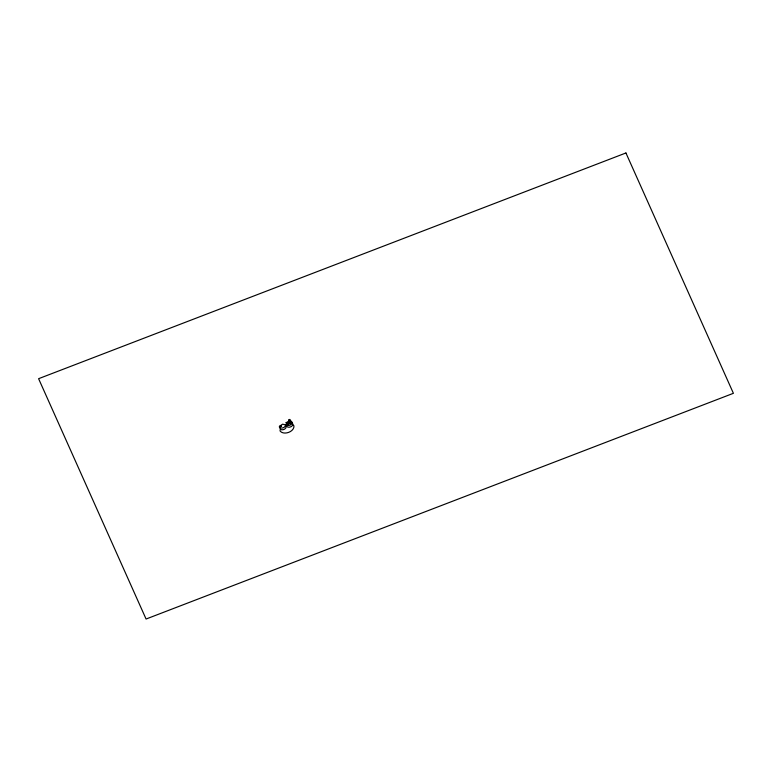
<?xml version="1.0" encoding="UTF-8"?>
<svg xmlns="http://www.w3.org/2000/svg" width="772" height="772" viewBox="0 0 772 772"><rect width="100%" height="100%" fill="white"/><g stroke="black" fill="none" stroke-linecap="round" stroke-linejoin="round"><path stroke-width="1.16" d="M280.062 428.026L280.004 429C281.741 430.921 286.354 429.271 286.2 426.617L285.418 425.961M286.769 425.44L286.721 426.424C288.458 428.335 293.061 426.694 292.916 424.04L292.134 423.384M286.875 423.741C285.196 425.854 290.648 424.32 288.39 423.278M289.732 422.641C288.101 424.513 293.022 423.616 291.498 422.236M289.529 421.107C287.03 423.181 293.099 422.139 290.774 420.827M289.905 421.116C287.435 422.573 292.356 422.245 290.619 421.01M288.371 422.593L288.265 422.352M289.307 421.599L287.03 422.67L286.123 424.677C287.86 426.598 292.463 424.957 292.318 422.303L290.89 421.493M293.312 425.073L293.968 425.922C294.296 431.818 284.077 435.466 280.226 431.21L280.033 430.178M281.027 426.26C280.062 425.604 282.697 426.462 281.056 425.777L281.027 426.26M288.969 422.535C287.985 423.452 288.516 421.444 288.969 422.535M279.454 426.279L279.406 427.263C281.143 429.174 285.746 427.534 285.601 424.88L282.6 424.185L279.454 426.279M286.065 422.786C288.004 425.314 289.413 419.814 286.065 422.786M288.66 420.084C290.127 421.995 291.198 417.816 288.66 420.084M625.928 152.972L38.6 378.695L146.072 619.028L733.4 393.305L625.928 152.972"/></g></svg>
